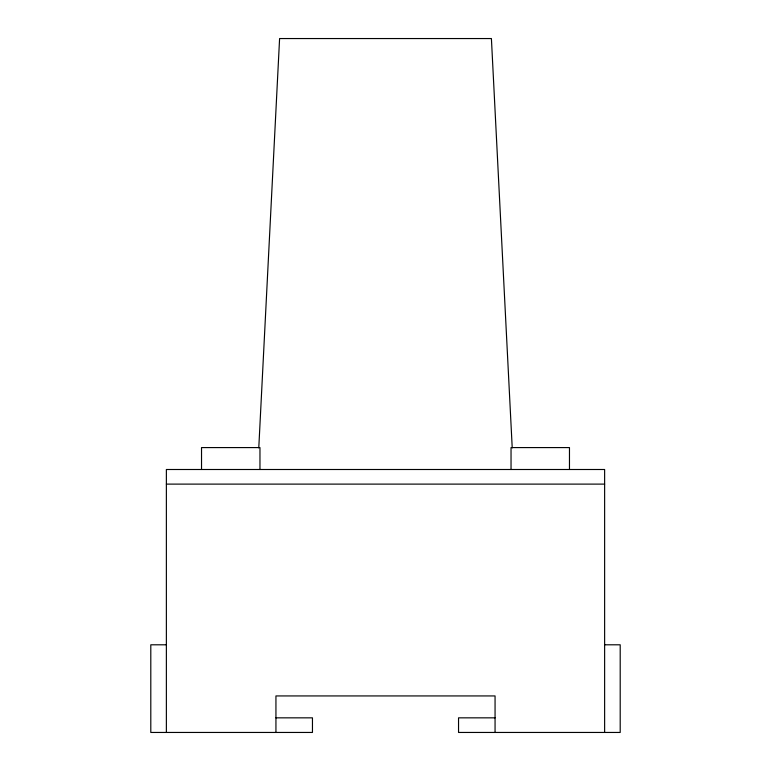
<?xml version="1.0" encoding="UTF-8"?>
<svg xmlns="http://www.w3.org/2000/svg" width="771" height="771" viewBox="0 0 771 771"><rect width="100%" height="100%" fill="white"/><g stroke="black" fill="none" stroke-linecap="round" stroke-linejoin="round"><path stroke-width="1.16" d="M258.777 447.893L279.594 38.55L491.406 38.55L512.223 447.893M166.372 484.111L604.628 484.111M166.372 644.797L150.798 644.797L150.798 732.45L312.457 732.45L312.457 717.84L275.941 717.84M604.628 644.797L620.202 644.797L620.202 732.45L458.543 732.45L458.543 717.84L495.059 717.84M604.628 732.45L604.628 469.5L166.372 469.5L166.372 732.45M569.47 469.5L569.47 447.585L511.038 447.585L511.038 469.5M495.059 732.45L495.059 695.934L275.941 695.934L275.941 732.45M259.962 469.5L259.962 447.585L201.53 447.585L201.53 469.5"/></g></svg>
